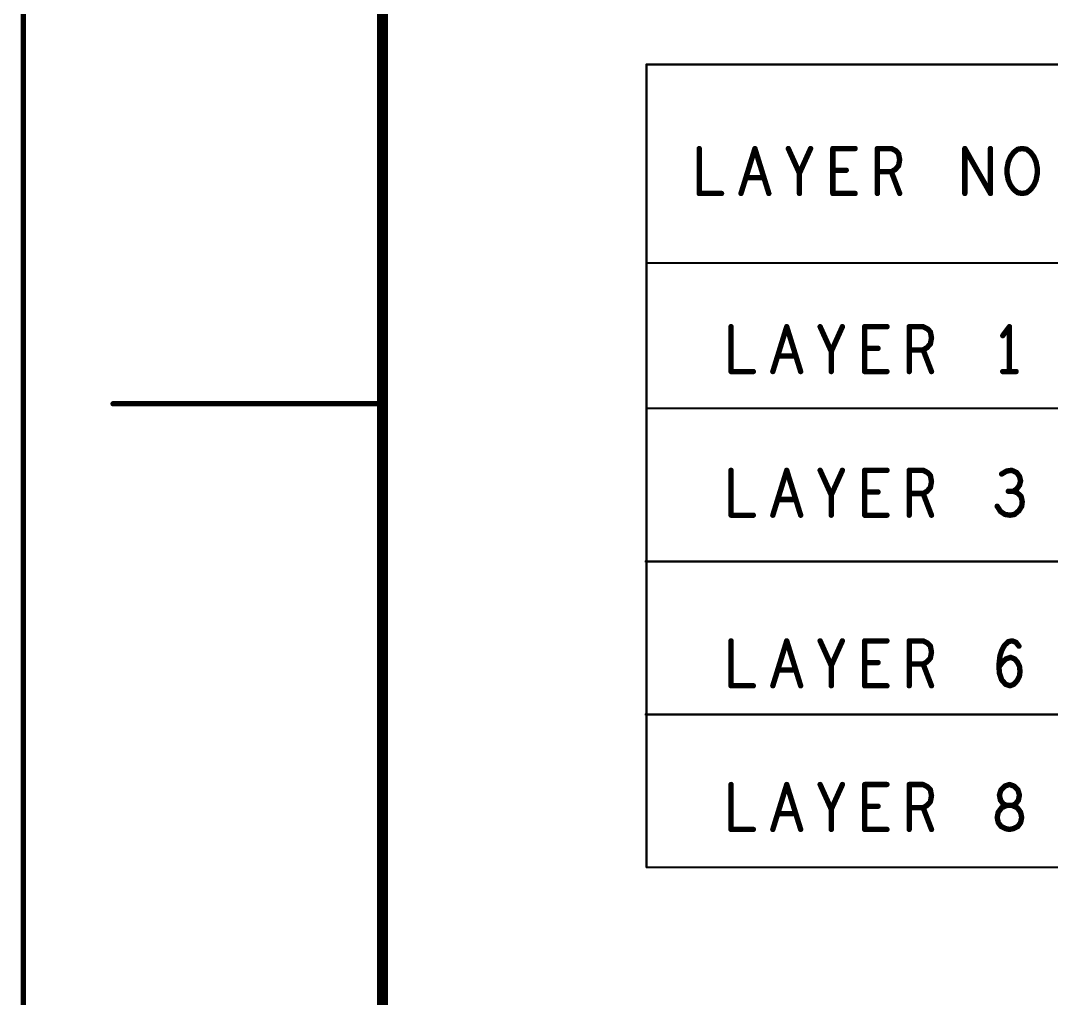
# Model space of a CAD drawing. Extents: x -14.2 to 19.9, y -5.2 to 16.9.
# Drawn here: x -14.157 to -11.288, y -1.303 to 1.42 of the extents above; entities that cross this region are included whole.
import ezdxf

# ---------------------------------------------------------------- set-up
doc = ezdxf.new("R2010")
doc.units = 0
doc.layers.get('0').update_dxf_attribs({"linetype": 'CONTINUOUS'})
doc.layers.add('FAB', color=2, linetype='CONTINUOUS')

# ---------------------------------------------------------------- blocks, each defined once
blk = doc.blocks.new('ROUND_1')
at = {"const_width": 0.003}
blk.add_lwpolyline([(-0.0015, 0, 1), (0.0015, 0, 1)], format="xyb", close=True, dxfattribs=at)
blk = doc.blocks.new('ROUND_105')
at = {"const_width": 0.0075}
blk.add_lwpolyline([(-0.00375, 0, 1), (0.00375, 0, 1)], format="xyb", close=True, dxfattribs=at)

msp = doc.modelspace()

# ---------------------------------------------------------------- linework, layer by layer
at = {"layer": 'FAB'}
for points, const_width in [([(-14.1499, -5.1472), (-14.1499, 16.8528)], 0.015), ([(-13.1499, 16.3528), (-13.1499, -4.6472)], 0.03), ([(-1.9898, 1.2977), (-12.4148, 1.2977)], 0.006), ([(-12.4148, 1.2977), (-12.4148, -0.9379)], 0.006), ([(-12.2681, 1.0634), (-12.2681, 0.9384)], 0.015), ([(-12.1518, 0.9384), (-12.1131, 1.0634)], 0.015), ([(-12.1131, 1.0634), (-12.0743, 0.9384)], 0.015), ([(-11.9891, 0.9947), (-12.0201, 1.0634)], 0.015), ([(-11.9581, 1.0634), (-11.9891, 0.9947)], 0.015), ([(-11.8961, 0.9384), (-11.8961, 1.0634)], 0.015), ([(-11.8961, 1.0634), (-11.8341, 1.0634)], 0.015), ([(-11.7721, 0.9384), (-11.7721, 1.0634)], 0.015), ([(-11.7721, 1.0634), (-11.7333, 1.0634)], 0.015), ([(-11.7333, 1.0634), (-11.7209, 1.0572)], 0.015), ([(-11.7209, 1.0572), (-11.7132, 1.0489)], 0.015), ([(-11.5287, 0.9384), (-11.5287, 1.0634)], 0.015), ([(-11.5287, 1.0634), (-11.4574, 0.9384)], 0.015), ([(-11.4574, 0.9384), (-11.4574, 1.0634)], 0.015), ([(-11.3923, 1.053), (-11.3815, 1.0614)], 0.015), ([(-11.3815, 1.0614), (-11.3691, 1.0634)], 0.015), ([(-11.3691, 1.0634), (-11.3567, 1.0614)], 0.015), ([(-11.3567, 1.0614), (-11.3458, 1.053)], 0.015), ([(-11.7132, 1.0489), (-11.7101, 1.0322)], 0.015), ([(-11.7101, 1.0322), (-11.7132, 1.0155)], 0.015), ([(-11.4109, 1.0093), (-11.4078, 1.0259)], 0.015), ([(-11.4078, 1.0259), (-11.4016, 1.0405)], 0.015), ([(-11.4016, 1.0405), (-11.3923, 1.053)], 0.015), ([(-11.3458, 1.053), (-11.3365, 1.0405)], 0.015), ([(-11.3365, 1.0405), (-11.3303, 1.0259)], 0.015), ([(-11.3303, 1.0259), (-11.3272, 1.0093)], 0.015), ([(-11.8589, 1.003), (-11.8961, 1.003)], 0.015), ([(-11.7333, 0.9989), (-11.7721, 0.9989)], 0.015), ([(-11.7225, 1.0051), (-11.7333, 0.9989)], 0.015), ([(-11.7333, 0.9989), (-11.7101, 0.9384)], 0.015), ([(-11.7132, 1.0155), (-11.7225, 1.0051)], 0.015), ([(-11.4109, 0.9926), (-11.4109, 1.0093)], 0.015), ([(-11.3272, 1.0093), (-11.3272, 0.9926)], 0.015), ([(-12.0883, 0.9822), (-12.1379, 0.9822)], 0.015), ([(-11.9891, 0.9384), (-11.9891, 0.9947)], 0.015), ([(-11.4078, 0.9759), (-11.4109, 0.9926)], 0.015), ([(-11.4016, 0.9614), (-11.4078, 0.9759)], 0.015), ([(-11.3303, 0.9759), (-11.3365, 0.9614)], 0.015), ([(-11.3272, 0.9926), (-11.3303, 0.9759)], 0.015), ([(-11.3923, 0.9489), (-11.4016, 0.9614)], 0.015), ([(-11.3815, 0.9405), (-11.3923, 0.9489)], 0.015), ([(-11.3691, 0.9384), (-11.3815, 0.9405)], 0.015), ([(-11.3567, 0.9405), (-11.3691, 0.9384)], 0.015), ([(-11.3458, 0.9489), (-11.3567, 0.9405)], 0.015), ([(-11.3365, 0.9614), (-11.3458, 0.9489)], 0.015), ([(-12.2681, 0.9384), (-12.2061, 0.9384)], 0.015), ([(-11.8341, 0.9384), (-11.8961, 0.9384)], 0.015), ([(-12.4116, 0.7448), (-1.9866, 0.7448)], 0.006), ([(-12.1795, 0.5674), (-12.1795, 0.4424)], 0.015), ([(-12.0632, 0.4424), (-12.0245, 0.5674)], 0.015), ([(-12.0245, 0.5674), (-11.9857, 0.4424)], 0.015), ([(-11.9005, 0.4986), (-11.9315, 0.5674)], 0.015), ([(-11.8695, 0.5674), (-11.9005, 0.4986)], 0.015), ([(-11.8075, 0.4424), (-11.8075, 0.5674)], 0.015), ([(-11.8075, 0.5674), (-11.7455, 0.5674)], 0.015), ([(-11.6835, 0.4424), (-11.6835, 0.5674)], 0.015), ([(-11.6835, 0.5674), (-11.6447, 0.5674)], 0.015), ([(-11.6447, 0.5674), (-11.6323, 0.5611)], 0.015), ([(-11.4045, 0.5674), (-11.4231, 0.5424)], 0.015), ([(-11.4045, 0.4424), (-11.4045, 0.5674)], 0.015), ([(-11.6323, 0.5611), (-11.6246, 0.5528)], 0.015), ([(-11.6246, 0.5528), (-11.6215, 0.5361)], 0.015), ([(-11.6339, 0.5091), (-11.6447, 0.5028)], 0.015), ([(-11.6246, 0.5195), (-11.6339, 0.5091)], 0.015), ([(-11.6215, 0.5361), (-11.6246, 0.5195)], 0.015), ([(-11.9997, 0.4861), (-12.0493, 0.4861)], 0.015), ([(-11.9005, 0.4424), (-11.9005, 0.4986)], 0.015), ([(-11.7703, 0.507), (-11.8075, 0.507)], 0.015), ([(-11.6447, 0.5028), (-11.6835, 0.5028)], 0.015), ([(-11.6447, 0.5028), (-11.6215, 0.4424)], 0.015), ([(-12.1795, 0.4424), (-12.1175, 0.4424)], 0.015), ([(-11.7455, 0.4424), (-11.8075, 0.4424)], 0.015), ([(-11.4231, 0.4424), (-11.3859, 0.4424)], 0.015), ([(-13.1499, 0.3528), (-13.8999, 0.3528)], 0.015), ([(-12.4126, 0.3401), (-1.9876, 0.3401)], 0.006), ([(-12.1795, 0.1674), (-12.1795, 0.0424)], 0.015), ([(-12.0632, 0.0424), (-12.0245, 0.1674)], 0.015), ([(-12.0245, 0.1674), (-11.9857, 0.0424)], 0.015), ([(-11.9005, 0.0986), (-11.9315, 0.1674)], 0.015), ([(-11.8695, 0.1674), (-11.9005, 0.0986)], 0.015), ([(-11.8075, 0.0424), (-11.8075, 0.1674)], 0.015), ([(-11.8075, 0.1674), (-11.7455, 0.1674)], 0.015), ([(-11.6835, 0.0424), (-11.6835, 0.1674)], 0.015), ([(-11.6835, 0.1674), (-11.6447, 0.1674)], 0.015), ([(-11.6447, 0.1674), (-11.6323, 0.1611)], 0.015), ([(-11.4122, 0.1653), (-11.4262, 0.157)], 0.015), ([(-11.3983, 0.1674), (-11.4122, 0.1653)], 0.015), ([(-11.3843, 0.1611), (-11.3983, 0.1674)], 0.015), ([(-11.6323, 0.1611), (-11.6246, 0.1528)], 0.015), ([(-11.6246, 0.1528), (-11.6215, 0.1361)], 0.015), ([(-11.6215, 0.1361), (-11.6246, 0.1195)], 0.015), ([(-11.3766, 0.1507), (-11.3843, 0.1611)], 0.015), ([(-11.3735, 0.1382), (-11.3766, 0.1507)], 0.015), ([(-11.3766, 0.1257), (-11.3735, 0.1382)], 0.015), ([(-11.6339, 0.1091), (-11.6447, 0.1028)], 0.015), ([(-11.6246, 0.1195), (-11.6339, 0.1091)], 0.015), ([(-11.3936, 0.1091), (-11.4076, 0.1091)], 0.015), ([(-11.3936, 0.1091), (-11.3843, 0.1153)], 0.015), ([(-11.3828, 0.1049), (-11.3936, 0.1091)], 0.015), ([(-11.3843, 0.1153), (-11.3766, 0.1257)], 0.015), ([(-11.9997, 0.0861), (-12.0493, 0.0861)], 0.015), ([(-11.9005, 0.0424), (-11.9005, 0.0986)], 0.015), ([(-11.7703, 0.107), (-11.8075, 0.107)], 0.015), ([(-11.6447, 0.1028), (-11.6835, 0.1028)], 0.015), ([(-11.6447, 0.1028), (-11.6215, 0.0424)], 0.015), ([(-11.3719, 0.0945), (-11.3828, 0.1049)], 0.015), ([(-11.3688, 0.0799), (-11.3719, 0.0945)], 0.015), ([(-11.3704, 0.0674), (-11.3688, 0.0799)], 0.015), ([(-11.4386, 0.0674), (-11.4293, 0.0528)], 0.015), ([(-11.4293, 0.0528), (-11.4169, 0.0445)], 0.015), ([(-11.3905, 0.0445), (-11.3781, 0.0549)], 0.015), ([(-11.3781, 0.0549), (-11.3704, 0.0674)], 0.015), ([(-12.1795, 0.0424), (-12.1175, 0.0424)], 0.015), ([(-11.7455, 0.0424), (-11.8075, 0.0424)], 0.015), ([(-11.4169, 0.0445), (-11.4029, 0.0424)], 0.015), ([(-11.4029, 0.0424), (-11.3905, 0.0445)], 0.015), ([(-12.4174, -0.0864), (-1.9874, -0.0864)], 0.006), ([(-12.1795, -0.3076), (-12.1795, -0.4326)], 0.015), ([(-12.0632, -0.4326), (-12.0245, -0.3076)], 0.015), ([(-12.0245, -0.3076), (-11.9857, -0.4326)], 0.015), ([(-11.9005, -0.3764), (-11.9315, -0.3076)], 0.015), ([(-11.8695, -0.3076), (-11.9005, -0.3764)], 0.015), ([(-11.8075, -0.4326), (-11.8075, -0.3076)], 0.015), ([(-11.8075, -0.3076), (-11.7455, -0.3076)], 0.015), ([(-11.6835, -0.4326), (-11.6835, -0.3076)], 0.015), ([(-11.6835, -0.3076), (-11.6447, -0.3076)], 0.015), ([(-11.6447, -0.3076), (-11.6323, -0.3139)], 0.015), ([(-11.6323, -0.3139), (-11.6246, -0.3222)], 0.015), ([(-11.6246, -0.3222), (-11.6215, -0.3389)], 0.015), ([(-11.4262, -0.3347), (-11.4184, -0.3201)], 0.015), ([(-11.4184, -0.3201), (-11.4076, -0.3097)], 0.015), ([(-11.4076, -0.3097), (-11.3967, -0.3076)], 0.015), ([(-11.3967, -0.3076), (-11.3859, -0.3118)], 0.015), ([(-11.3859, -0.3118), (-11.3781, -0.3222)], 0.015), ([(-11.6215, -0.3389), (-11.6246, -0.3555)], 0.015), ([(-11.4339, -0.3764), (-11.4308, -0.3493)], 0.015), ([(-11.4308, -0.3493), (-11.4262, -0.3347)], 0.015), ([(-11.9005, -0.4326), (-11.9005, -0.3764)], 0.015), ([(-11.7703, -0.368), (-11.8075, -0.368)], 0.015), ([(-11.6447, -0.3722), (-11.6835, -0.3722)], 0.015), ([(-11.6339, -0.3659), (-11.6447, -0.3722)], 0.015), ([(-11.6447, -0.3722), (-11.6215, -0.4326)], 0.015), ([(-11.6246, -0.3555), (-11.6339, -0.3659)], 0.015), ([(-11.4339, -0.3805), (-11.4231, -0.3659)], 0.015), ([(-11.4324, -0.3972), (-11.4339, -0.3764)], 0.015), ([(-11.4231, -0.3659), (-11.4138, -0.3576)], 0.015), ([(-11.4138, -0.3576), (-11.4014, -0.3534)], 0.015), ([(-11.4014, -0.3534), (-11.3905, -0.3576)], 0.015), ([(-11.3905, -0.3576), (-11.3828, -0.3659)], 0.015), ([(-11.3828, -0.3659), (-11.3766, -0.3784)], 0.015), ([(-11.3766, -0.3784), (-11.375, -0.393)], 0.015), ([(-11.9997, -0.3889), (-12.0493, -0.3889)], 0.015), ([(-11.4262, -0.4159), (-11.4324, -0.3972)], 0.015), ([(-11.3766, -0.4055), (-11.3828, -0.418)], 0.015), ([(-11.375, -0.393), (-11.3766, -0.4055)], 0.015), ([(-12.1795, -0.4326), (-12.1175, -0.4326)], 0.015), ([(-11.7455, -0.4326), (-11.8075, -0.4326)], 0.015), ([(-11.4153, -0.4284), (-11.4262, -0.4159)], 0.015), ([(-11.4029, -0.4326), (-11.4153, -0.4284)], 0.015), ([(-11.3921, -0.4284), (-11.4029, -0.4326)], 0.015), ([(-11.3828, -0.418), (-11.3921, -0.4284)], 0.015), ([(-12.4174, -0.5124), (-1.9924, -0.5124)], 0.006), ([(-12.1795, -0.7076), (-12.1795, -0.8326)], 0.015), ([(-12.0632, -0.8326), (-12.0245, -0.7076)], 0.015), ([(-12.0245, -0.7076), (-11.9857, -0.8326)], 0.015), ([(-11.9005, -0.7764), (-11.9315, -0.7076)], 0.015), ([(-11.8695, -0.7076), (-11.9005, -0.7764)], 0.015), ([(-11.8075, -0.8326), (-11.8075, -0.7076)], 0.015), ([(-11.8075, -0.7076), (-11.7455, -0.7076)], 0.015), ([(-11.6835, -0.8326), (-11.6835, -0.7076)], 0.015), ([(-11.6835, -0.7076), (-11.6447, -0.7076)], 0.015), ([(-11.6447, -0.7076), (-11.6323, -0.7139)], 0.015), ([(-11.6323, -0.7139), (-11.6246, -0.7222)], 0.015), ([(-11.6246, -0.7222), (-11.6215, -0.7389)], 0.015), ([(-11.4324, -0.7368), (-11.4277, -0.7222)], 0.015), ([(-11.4277, -0.7222), (-11.4169, -0.7118)], 0.015), ([(-11.4169, -0.7118), (-11.4045, -0.7076)], 0.015), ([(-11.4045, -0.7076), (-11.3921, -0.7118)], 0.015), ([(-11.3921, -0.7118), (-11.3812, -0.7222)], 0.015), ([(-11.3812, -0.7222), (-11.3766, -0.7368)], 0.015), ([(-11.6215, -0.7389), (-11.6246, -0.7555)], 0.015), ([(-11.4293, -0.7514), (-11.4324, -0.7368)], 0.015), ([(-11.4215, -0.7618), (-11.4293, -0.7514)], 0.015), ([(-11.3797, -0.7514), (-11.3874, -0.7618)], 0.015), ([(-11.3766, -0.7368), (-11.3797, -0.7514)], 0.015), ([(-11.9005, -0.8326), (-11.9005, -0.7764)], 0.015), ([(-11.7703, -0.768), (-11.8075, -0.768)], 0.015), ([(-11.6447, -0.7722), (-11.6835, -0.7722)], 0.015), ([(-11.6339, -0.7659), (-11.6447, -0.7722)], 0.015), ([(-11.6447, -0.7722), (-11.6215, -0.8326)], 0.015), ([(-11.6246, -0.7555), (-11.6339, -0.7659)], 0.015), ([(-11.4262, -0.7722), (-11.4355, -0.7847)], 0.015), ([(-11.4122, -0.7659), (-11.4262, -0.7722)], 0.015), ([(-11.4122, -0.7659), (-11.4215, -0.7618)], 0.015), ([(-11.3967, -0.7659), (-11.4122, -0.7659)], 0.015), ([(-11.3967, -0.7659), (-11.4122, -0.7659)], 0.015), ([(-11.3874, -0.7618), (-11.3967, -0.7659)], 0.015), ([(-11.3828, -0.7722), (-11.3967, -0.7659)], 0.015), ([(-11.3735, -0.7847), (-11.3828, -0.7722)], 0.015), ([(-11.9997, -0.7889), (-12.0493, -0.7889)], 0.015), ([(-11.4355, -0.7847), (-11.4386, -0.7993)], 0.015), ([(-11.4386, -0.7993), (-11.4355, -0.8139)], 0.015), ([(-11.3704, -0.7993), (-11.3735, -0.7847)], 0.015), ([(-11.3735, -0.8139), (-11.3704, -0.7993)], 0.015), ([(-12.1795, -0.8326), (-12.1175, -0.8326)], 0.015), ([(-11.7455, -0.8326), (-11.8075, -0.8326)], 0.015), ([(-11.4355, -0.8139), (-11.4277, -0.8243)], 0.015), ([(-11.4277, -0.8243), (-11.4153, -0.8305)], 0.015), ([(-11.4153, -0.8305), (-11.4045, -0.8326)], 0.015), ([(-11.4045, -0.8326), (-11.3936, -0.8305)], 0.015), ([(-11.3936, -0.8305), (-11.3812, -0.8243)], 0.015), ([(-11.3812, -0.8243), (-11.3735, -0.8139)], 0.015), ([(-12.4144, -0.9384), (-1.9874, -0.9384)], 0.006)]:
    msp.add_lwpolyline(points, dxfattribs=dict(at, const_width=const_width))

# ---------------------------------------------------------------- block references
for name, p in [('ROUND_1', (-12.4148, 1.2977)), ('ROUND_1', (-12.4148, 1.2977)), ('ROUND_105', (-12.2681, 1.0634)), ('ROUND_105', (-12.1131, 1.0634)), ('ROUND_105', (-12.1131, 1.0634)), ('ROUND_105', (-12.0201, 1.0634)), ('ROUND_105', (-11.9581, 1.0634)), ('ROUND_105', (-11.8961, 1.0634)), ('ROUND_105', (-11.8961, 1.0634)), ('ROUND_105', (-11.8341, 1.0634)), ('ROUND_105', (-11.7721, 1.0634)), ('ROUND_105', (-11.7721, 1.0634)), ('ROUND_105', (-11.7333, 1.0634)), ('ROUND_105', (-11.7333, 1.0634)), ('ROUND_105', (-11.7209, 1.0572)), ('ROUND_105', (-11.7209, 1.0572)), ('ROUND_105', (-11.5287, 1.0634)), ('ROUND_105', (-11.5287, 1.0634)), ('ROUND_105', (-11.4574, 1.0634)), ('ROUND_105', (-11.3815, 1.0614)), ('ROUND_105', (-11.3815, 1.0614)), ('ROUND_105', (-11.3691, 1.0634)), ('ROUND_105', (-11.3691, 1.0634)), ('ROUND_105', (-11.3567, 1.0614)), ('ROUND_105', (-11.3567, 1.0614)), ('ROUND_105', (-11.7132, 1.0489)), ('ROUND_105', (-11.7132, 1.0489)), ('ROUND_105', (-11.7101, 1.0322)), ('ROUND_105', (-11.7101, 1.0322)), ('ROUND_105', (-11.4078, 1.0259)), ('ROUND_105', (-11.4078, 1.0259)), ('ROUND_105', (-11.4016, 1.0405)), ('ROUND_105', (-11.4016, 1.0405)), ('ROUND_105', (-11.3923, 1.053)), ('ROUND_105', (-11.3923, 1.053)), ('ROUND_105', (-11.3458, 1.053)), ('ROUND_105', (-11.3458, 1.053)), ('ROUND_105', (-11.3365, 1.0405)), ('ROUND_105', (-11.3365, 1.0405)), ('ROUND_105', (-11.3303, 1.0259)), ('ROUND_105', (-11.3303, 1.0259)), ('ROUND_105', (-11.8961, 1.003)), ('ROUND_105', (-11.8589, 1.003)), ('ROUND_105', (-11.7721, 0.9989)), ('ROUND_105', (-11.7333, 0.9989)), ('ROUND_105', (-11.7333, 0.9989)), ('ROUND_105', (-11.7333, 0.9989)), ('ROUND_105', (-11.7225, 1.0051)), ('ROUND_105', (-11.7225, 1.0051)), ('ROUND_105', (-11.7132, 1.0155)), ('ROUND_105', (-11.7132, 1.0155)), ('ROUND_105', (-11.4109, 1.0093)), ('ROUND_105', (-11.4109, 1.0093)), ('ROUND_105', (-11.3272, 1.0093)), ('ROUND_105', (-11.3272, 1.0093)), ('ROUND_105', (-12.1379, 0.9822)), ('ROUND_105', (-12.0883, 0.9822)), ('ROUND_105', (-11.9891, 0.9947)), ('ROUND_105', (-11.9891, 0.9947)), ('ROUND_105', (-11.9891, 0.9947)), ('ROUND_105', (-11.4109, 0.9926)), ('ROUND_105', (-11.4109, 0.9926)), ('ROUND_105', (-11.4078, 0.9759)), ('ROUND_105', (-11.4078, 0.9759)), ('ROUND_105', (-11.3303, 0.9759)), ('ROUND_105', (-11.3303, 0.9759)), ('ROUND_105', (-11.3272, 0.9926)), ('ROUND_105', (-11.3272, 0.9926)), ('ROUND_105', (-11.4016, 0.9614)), ('ROUND_105', (-11.4016, 0.9614)), ('ROUND_105', (-11.3923, 0.9489)), ('ROUND_105', (-11.3923, 0.9489)), ('ROUND_105', (-11.3815, 0.9405)), ('ROUND_105', (-11.3815, 0.9405)), ('ROUND_105', (-11.3567, 0.9405)), ('ROUND_105', (-11.3567, 0.9405)), ('ROUND_105', (-11.3458, 0.9489)), ('ROUND_105', (-11.3458, 0.9489)), ('ROUND_105', (-11.3365, 0.9614)), ('ROUND_105', (-11.3365, 0.9614)), ('ROUND_105', (-12.2681, 0.9384)), ('ROUND_105', (-12.2681, 0.9384)), ('ROUND_105', (-12.2061, 0.9384)), ('ROUND_105', (-12.1518, 0.9384)), ('ROUND_105', (-12.0743, 0.9384)), ('ROUND_105', (-11.9891, 0.9384)), ('ROUND_105', (-11.8961, 0.9384)), ('ROUND_105', (-11.8961, 0.9384)), ('ROUND_105', (-11.8341, 0.9384)), ('ROUND_105', (-11.7721, 0.9384)), ('ROUND_105', (-11.7101, 0.9384)), ('ROUND_105', (-11.5287, 0.9384)), ('ROUND_105', (-11.4574, 0.9384)), ('ROUND_105', (-11.4574, 0.9384)), ('ROUND_105', (-11.3691, 0.9384)), ('ROUND_105', (-11.3691, 0.9384)), ('ROUND_1', (-12.4116, 0.7448)), ('ROUND_105', (-12.1795, 0.5674)), ('ROUND_105', (-12.0245, 0.5674)), ('ROUND_105', (-12.0245, 0.5674)), ('ROUND_105', (-11.9315, 0.5674)), ('ROUND_105', (-11.8695, 0.5674)), ('ROUND_105', (-11.8075, 0.5674)), ('ROUND_105', (-11.8075, 0.5674)), ('ROUND_105', (-11.7455, 0.5674)), ('ROUND_105', (-11.6835, 0.5674)), ('ROUND_105', (-11.6835, 0.5674)), ('ROUND_105', (-11.6447, 0.5674)), ('ROUND_105', (-11.6447, 0.5674)), ('ROUND_105', (-11.4045, 0.5674)), ('ROUND_105', (-11.4045, 0.5674)), ('ROUND_105', (-11.6323, 0.5611)), ('ROUND_105', (-11.6323, 0.5611)), ('ROUND_105', (-11.6246, 0.5528)), ('ROUND_105', (-11.6246, 0.5528)), ('ROUND_105', (-11.4231, 0.5424)), ('ROUND_105', (-11.6339, 0.5091)), ('ROUND_105', (-11.6339, 0.5091)), ('ROUND_105', (-11.6246, 0.5195)), ('ROUND_105', (-11.6246, 0.5195)), ('ROUND_105', (-11.6215, 0.5361)), ('ROUND_105', (-11.6215, 0.5361)), ('ROUND_105', (-12.0493, 0.4861)), ('ROUND_105', (-11.9997, 0.4861)), ('ROUND_105', (-11.9005, 0.4986)), ('ROUND_105', (-11.9005, 0.4986)), ('ROUND_105', (-11.9005, 0.4986)), ('ROUND_105', (-11.8075, 0.507)), ('ROUND_105', (-11.7703, 0.507)), ('ROUND_105', (-11.6835, 0.5028)), ('ROUND_105', (-11.6447, 0.5028)), ('ROUND_105', (-11.6447, 0.5028)), ('ROUND_105', (-11.6447, 0.5028)), ('ROUND_105', (-12.1795, 0.4424)), ('ROUND_105', (-12.1795, 0.4424)), ('ROUND_105', (-12.1175, 0.4424)), ('ROUND_105', (-12.0632, 0.4424)), ('ROUND_105', (-11.9857, 0.4424)), ('ROUND_105', (-11.9005, 0.4424)), ('ROUND_105', (-11.8075, 0.4424)), ('ROUND_105', (-11.8075, 0.4424)), ('ROUND_105', (-11.7455, 0.4424)), ('ROUND_105', (-11.6835, 0.4424)), ('ROUND_105', (-11.6215, 0.4424)), ('ROUND_105', (-11.4231, 0.4424)), ('ROUND_105', (-11.4045, 0.4424)), ('ROUND_105', (-11.3859, 0.4424)), ('ROUND_105', (-13.8999, 0.3528)), ('ROUND_105', (-13.1499, 0.3528)), ('ROUND_1', (-12.4126, 0.3401)), ('ROUND_105', (-12.1795, 0.1674)), ('ROUND_105', (-12.0245, 0.1674)), ('ROUND_105', (-12.0245, 0.1674)), ('ROUND_105', (-11.9315, 0.1674)), ('ROUND_105', (-11.8695, 0.1674)), ('ROUND_105', (-11.8075, 0.1674)), ('ROUND_105', (-11.8075, 0.1674)), ('ROUND_105', (-11.7455, 0.1674)), ('ROUND_105', (-11.6835, 0.1674)), ('ROUND_105', (-11.6835, 0.1674)), ('ROUND_105', (-11.6447, 0.1674)), ('ROUND_105', (-11.6447, 0.1674)), ('ROUND_105', (-11.4122, 0.1653)), ('ROUND_105', (-11.4122, 0.1653)), ('ROUND_105', (-11.3983, 0.1674)), ('ROUND_105', (-11.3983, 0.1674)), ('ROUND_105', (-11.6323, 0.1611)), ('ROUND_105', (-11.6323, 0.1611)), ('ROUND_105', (-11.6246, 0.1528)), ('ROUND_105', (-11.6246, 0.1528)), ('ROUND_105', (-11.6215, 0.1361)), ('ROUND_105', (-11.6215, 0.1361)), ('ROUND_105', (-11.4262, 0.157)), ('ROUND_105', (-11.3843, 0.1611)), ('ROUND_105', (-11.3843, 0.1611)), ('ROUND_105', (-11.3766, 0.1507)), ('ROUND_105', (-11.3766, 0.1507)), ('ROUND_105', (-11.3735, 0.1382)), ('ROUND_105', (-11.3735, 0.1382)), ('ROUND_105', (-11.6339, 0.1091)), ('ROUND_105', (-11.6339, 0.1091)), ('ROUND_105', (-11.6246, 0.1195)), ('ROUND_105', (-11.6246, 0.1195)), ('ROUND_105', (-11.4076, 0.1091)), ('ROUND_105', (-11.3936, 0.1091)), ('ROUND_105', (-11.3936, 0.1091)), ('ROUND_105', (-11.3936, 0.1091)), ('ROUND_105', (-11.3843, 0.1153)), ('ROUND_105', (-11.3843, 0.1153)), ('ROUND_105', (-11.3766, 0.1257)), ('ROUND_105', (-11.3766, 0.1257)), ('ROUND_105', (-12.0493, 0.0861)), ('ROUND_105', (-11.9997, 0.0861)), ('ROUND_105', (-11.9005, 0.0986)), ('ROUND_105', (-11.9005, 0.0986)), ('ROUND_105', (-11.9005, 0.0986)), ('ROUND_105', (-11.8075, 0.107)), ('ROUND_105', (-11.7703, 0.107)), ('ROUND_105', (-11.6835, 0.1028)), ('ROUND_105', (-11.6447, 0.1028)), ('ROUND_105', (-11.6447, 0.1028)), ('ROUND_105', (-11.6447, 0.1028)), ('ROUND_105', (-11.3828, 0.1049)), ('ROUND_105', (-11.3828, 0.1049)), ('ROUND_105', (-11.3719, 0.0945)), ('ROUND_105', (-11.3719, 0.0945)), ('ROUND_105', (-11.3688, 0.0799)), ('ROUND_105', (-11.3688, 0.0799)), ('ROUND_105', (-11.4386, 0.0674)), ('ROUND_105', (-11.4293, 0.0528)), ('ROUND_105', (-11.4293, 0.0528)), ('ROUND_105', (-11.3781, 0.0549)), ('ROUND_105', (-11.3781, 0.0549)), ('ROUND_105', (-11.3704, 0.0674)), ('ROUND_105', (-11.3704, 0.0674)), ('ROUND_105', (-12.1795, 0.0424)), ('ROUND_105', (-12.1795, 0.0424)), ('ROUND_105', (-12.1175, 0.0424)), ('ROUND_105', (-12.0632, 0.0424)), ('ROUND_105', (-11.9857, 0.0424)), ('ROUND_105', (-11.9005, 0.0424)), ('ROUND_105', (-11.8075, 0.0424)), ('ROUND_105', (-11.8075, 0.0424)), ('ROUND_105', (-11.7455, 0.0424)), ('ROUND_105', (-11.6835, 0.0424)), ('ROUND_105', (-11.6215, 0.0424)), ('ROUND_105', (-11.4169, 0.0445)), ('ROUND_105', (-11.4169, 0.0445)), ('ROUND_105', (-11.4029, 0.0424)), ('ROUND_105', (-11.4029, 0.0424)), ('ROUND_105', (-11.3905, 0.0445)), ('ROUND_105', (-11.3905, 0.0445)), ('ROUND_1', (-12.4174, -0.0864)), ('ROUND_105', (-12.1795, -0.3076)), ('ROUND_105', (-12.0245, -0.3076)), ('ROUND_105', (-12.0245, -0.3076)), ('ROUND_105', (-11.9315, -0.3076)), ('ROUND_105', (-11.8695, -0.3076)), ('ROUND_105', (-11.8075, -0.3076)), ('ROUND_105', (-11.8075, -0.3076)), ('ROUND_105', (-11.7455, -0.3076)), ('ROUND_105', (-11.6835, -0.3076)), ('ROUND_105', (-11.6835, -0.3076)), ('ROUND_105', (-11.6447, -0.3076)), ('ROUND_105', (-11.6447, -0.3076)), ('ROUND_105', (-11.6323, -0.3139)), ('ROUND_105', (-11.6323, -0.3139)), ('ROUND_105', (-11.6246, -0.3222)), ('ROUND_105', (-11.6246, -0.3222)), ('ROUND_105', (-11.4184, -0.3201)), ('ROUND_105', (-11.4184, -0.3201)), ('ROUND_105', (-11.4076, -0.3097)), ('ROUND_105', (-11.4076, -0.3097)), ('ROUND_105', (-11.3967, -0.3076)), ('ROUND_105', (-11.3967, -0.3076)), ('ROUND_105', (-11.3859, -0.3118)), ('ROUND_105', (-11.3859, -0.3118)), ('ROUND_105', (-11.3781, -0.3222)), ('ROUND_105', (-11.6215, -0.3389)), ('ROUND_105', (-11.6215, -0.3389)), ('ROUND_105', (-11.4308, -0.3493)), ('ROUND_105', (-11.4308, -0.3493)), ('ROUND_105', (-11.4262, -0.3347)), ('ROUND_105', (-11.4262, -0.3347)), ('ROUND_105', (-11.9005, -0.3764)), ('ROUND_105', (-11.9005, -0.3764)), ('ROUND_105', (-11.9005, -0.3764)), ('ROUND_105', (-11.8075, -0.368)), ('ROUND_105', (-11.7703, -0.368)), ('ROUND_105', (-11.6835, -0.3722)), ('ROUND_105', (-11.6447, -0.3722)), ('ROUND_105', (-11.6447, -0.3722)), ('ROUND_105', (-11.6447, -0.3722)), ('ROUND_105', (-11.6339, -0.3659)), ('ROUND_105', (-11.6339, -0.3659)), ('ROUND_105', (-11.6246, -0.3555)), ('ROUND_105', (-11.6246, -0.3555)), ('ROUND_105', (-11.4339, -0.3764)), ('ROUND_105', (-11.4339, -0.3764)), ('ROUND_105', (-11.4339, -0.3805)), ('ROUND_105', (-11.4231, -0.3659)), ('ROUND_105', (-11.4231, -0.3659)), ('ROUND_105', (-11.4138, -0.3576)), ('ROUND_105', (-11.4138, -0.3576)), ('ROUND_105', (-11.4014, -0.3534)), ('ROUND_105', (-11.4014, -0.3534)), ('ROUND_105', (-11.3905, -0.3576)), ('ROUND_105', (-11.3905, -0.3576)), ('ROUND_105', (-11.3828, -0.3659)), ('ROUND_105', (-11.3828, -0.3659)), ('ROUND_105', (-11.3766, -0.3784)), ('ROUND_105', (-11.3766, -0.3784)), ('ROUND_105', (-12.0493, -0.3889)), ('ROUND_105', (-11.9997, -0.3889)), ('ROUND_105', (-11.4324, -0.3972)), ('ROUND_105', (-11.4324, -0.3972)), ('ROUND_105', (-11.3766, -0.4055)), ('ROUND_105', (-11.3766, -0.4055)), ('ROUND_105', (-11.375, -0.393)), ('ROUND_105', (-11.375, -0.393)), ('ROUND_105', (-12.1795, -0.4326)), ('ROUND_105', (-12.1795, -0.4326)), ('ROUND_105', (-12.1175, -0.4326)), ('ROUND_105', (-12.0632, -0.4326)), ('ROUND_105', (-11.9857, -0.4326)), ('ROUND_105', (-11.9005, -0.4326)), ('ROUND_105', (-11.8075, -0.4326)), ('ROUND_105', (-11.8075, -0.4326)), ('ROUND_105', (-11.7455, -0.4326)), ('ROUND_105', (-11.6835, -0.4326)), ('ROUND_105', (-11.6215, -0.4326)), ('ROUND_105', (-11.4262, -0.4159)), ('ROUND_105', (-11.4262, -0.4159)), ('ROUND_105', (-11.4153, -0.4284)), ('ROUND_105', (-11.4153, -0.4284)), ('ROUND_105', (-11.4029, -0.4326)), ('ROUND_105', (-11.4029, -0.4326)), ('ROUND_105', (-11.3921, -0.4284)), ('ROUND_105', (-11.3921, -0.4284)), ('ROUND_105', (-11.3828, -0.418)), ('ROUND_105', (-11.3828, -0.418)), ('ROUND_1', (-12.4174, -0.5124)), ('ROUND_105', (-12.1795, -0.7076)), ('ROUND_105', (-12.0245, -0.7076)), ('ROUND_105', (-12.0245, -0.7076)), ('ROUND_105', (-11.9315, -0.7076)), ('ROUND_105', (-11.8695, -0.7076)), ('ROUND_105', (-11.8075, -0.7076)), ('ROUND_105', (-11.8075, -0.7076)), ('ROUND_105', (-11.7455, -0.7076)), ('ROUND_105', (-11.6835, -0.7076)), ('ROUND_105', (-11.6835, -0.7076)), ('ROUND_105', (-11.6447, -0.7076)), ('ROUND_105', (-11.6447, -0.7076)), ('ROUND_105', (-11.6323, -0.7139)), ('ROUND_105', (-11.6323, -0.7139)), ('ROUND_105', (-11.6246, -0.7222)), ('ROUND_105', (-11.6246, -0.7222)), ('ROUND_105', (-11.4277, -0.7222)), ('ROUND_105', (-11.4277, -0.7222)), ('ROUND_105', (-11.4169, -0.7118)), ('ROUND_105', (-11.4169, -0.7118)), ('ROUND_105', (-11.4045, -0.7076)), ('ROUND_105', (-11.4045, -0.7076)), ('ROUND_105', (-11.3921, -0.7118)), ('ROUND_105', (-11.3921, -0.7118)), ('ROUND_105', (-11.3812, -0.7222)), ('ROUND_105', (-11.3812, -0.7222)), ('ROUND_105', (-11.6215, -0.7389)), ('ROUND_105', (-11.6215, -0.7389)), ('ROUND_105', (-11.4324, -0.7368)), ('ROUND_105', (-11.4324, -0.7368)), ('ROUND_105', (-11.4293, -0.7514)), ('ROUND_105', (-11.4293, -0.7514)), ('ROUND_105', (-11.3797, -0.7514)), ('ROUND_105', (-11.3797, -0.7514)), ('ROUND_105', (-11.3766, -0.7368)), ('ROUND_105', (-11.3766, -0.7368)), ('ROUND_105', (-11.9005, -0.7764)), ('ROUND_105', (-11.9005, -0.7764)), ('ROUND_105', (-11.9005, -0.7764)), ('ROUND_105', (-11.8075, -0.768)), ('ROUND_105', (-11.7703, -0.768)), ('ROUND_105', (-11.6835, -0.7722)), ('ROUND_105', (-11.6447, -0.7722)), ('ROUND_105', (-11.6447, -0.7722)), ('ROUND_105', (-11.6447, -0.7722)), ('ROUND_105', (-11.6339, -0.7659)), ('ROUND_105', (-11.6339, -0.7659)), ('ROUND_105', (-11.6246, -0.7555)), ('ROUND_105', (-11.6246, -0.7555)), ('ROUND_105', (-11.4262, -0.7722)), ('ROUND_105', (-11.4262, -0.7722)), ('ROUND_105', (-11.4215, -0.7618)), ('ROUND_105', (-11.4215, -0.7618)), ('ROUND_105', (-11.4122, -0.7659)), ('ROUND_105', (-11.4122, -0.7659)), ('ROUND_105', (-11.4122, -0.7659)), ('ROUND_105', (-11.4122, -0.7659)), ('ROUND_105', (-11.3967, -0.7659)), ('ROUND_105', (-11.3967, -0.7659)), ('ROUND_105', (-11.3967, -0.7659)), ('ROUND_105', (-11.3967, -0.7659)), ('ROUND_105', (-11.3874, -0.7618)), ('ROUND_105', (-11.3874, -0.7618)), ('ROUND_105', (-11.3828, -0.7722)), ('ROUND_105', (-11.3828, -0.7722)), ('ROUND_105', (-12.0493, -0.7889)), ('ROUND_105', (-11.9997, -0.7889)), ('ROUND_105', (-11.4386, -0.7993)), ('ROUND_105', (-11.4386, -0.7993)), ('ROUND_105', (-11.4355, -0.7847)), ('ROUND_105', (-11.4355, -0.7847)), ('ROUND_105', (-11.3735, -0.7847)), ('ROUND_105', (-11.3735, -0.7847)), ('ROUND_105', (-11.3704, -0.7993)), ('ROUND_105', (-11.3704, -0.7993)), ('ROUND_105', (-12.1795, -0.8326)), ('ROUND_105', (-12.1795, -0.8326)), ('ROUND_105', (-12.1175, -0.8326)), ('ROUND_105', (-12.0632, -0.8326)), ('ROUND_105', (-11.9857, -0.8326)), ('ROUND_105', (-11.9005, -0.8326)), ('ROUND_105', (-11.8075, -0.8326)), ('ROUND_105', (-11.8075, -0.8326)), ('ROUND_105', (-11.7455, -0.8326)), ('ROUND_105', (-11.6835, -0.8326)), ('ROUND_105', (-11.6215, -0.8326)), ('ROUND_105', (-11.4355, -0.8139)), ('ROUND_105', (-11.4355, -0.8139)), ('ROUND_105', (-11.4277, -0.8243)), ('ROUND_105', (-11.4277, -0.8243)), ('ROUND_105', (-11.4153, -0.8305)), ('ROUND_105', (-11.4153, -0.8305)), ('ROUND_105', (-11.4045, -0.8326)), ('ROUND_105', (-11.4045, -0.8326)), ('ROUND_105', (-11.3936, -0.8305)), ('ROUND_105', (-11.3936, -0.8305)), ('ROUND_105', (-11.3812, -0.8243)), ('ROUND_105', (-11.3812, -0.8243)), ('ROUND_105', (-11.3735, -0.8139)), ('ROUND_105', (-11.3735, -0.8139)), ('ROUND_1', (-12.4148, -0.9379)), ('ROUND_1', (-12.4144, -0.9384))]:
    msp.add_blockref(name, p, dxfattribs=at)

doc.saveas('drawing.dxf')
